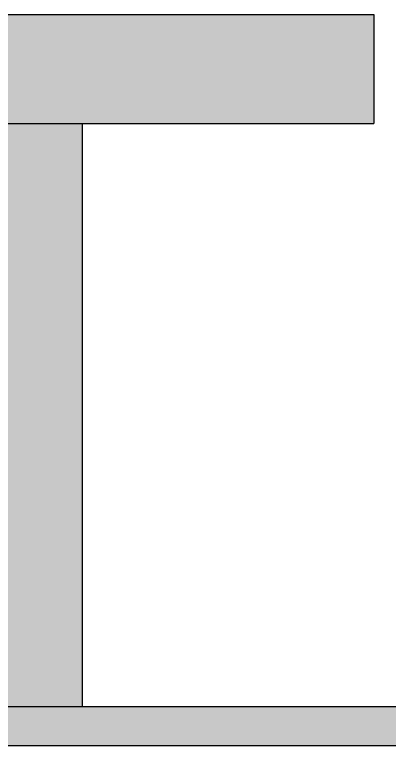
# Model space of a CAD drawing. Header units: millimetres. Extents: x 3409 to 3822, y 896 to 1108.
# Drawn here: x 3442.271 to 3444.2, y 1034.878 to 1038.638 of the extents above; entities that cross this region are included whole.
import ezdxf

# ---------------------------------------------------------------- set-up
doc = ezdxf.new("R2010")
doc.units = ezdxf.units.MM
for name, color, linetype in [('a-epipla', 8, 'Continuous'), ('a-toixoi', 5, 'Continuous'), ('toixoi_provolh', 150, 'Continuous')]:
    doc.layers.add(name, color=color, linetype=linetype)

msp = doc.modelspace()

# ---------------------------------------------------------------- hatches: boundary and pattern name
at = {"layer": 'a-epipla', "true_color": 0xc7c8ca}
h = msp.add_hatch(color=9, dxfattribs=at)
h.dxf.hatch_style = 1
h.paths.add_polyline_path([(3444.1192, 1038.0776), (3444.1192, 1038.6376), (3432.0192, 1038.6376), (3432.0192, 1038.0776)])
h = msp.add_hatch(color=9, dxfattribs=at)
h.dxf.hatch_style = 1
h.paths.add_polyline_path([(3478.5192, 1035.0776), (3412.7192, 1035.0776), (3412.7192, 1034.8776), (3478.5192, 1034.8776)])
at = {"layer": 'toixoi_provolh', "true_color": 0xa7a8aa}
h = msp.add_hatch(color=253, dxfattribs=at)
h.dxf.hatch_style = 1
h.paths.add_polyline_path([(3432.4192, 1038.0776), (3432.4192, 1037.6776), (3435.4192, 1037.6776), (3435.4192, 1038.0776)])
h.paths.add_polyline_path([(3432.4192, 1038.0776), (3432.0192, 1038.0776), (3432.0192, 1035.0776), (3432.4192, 1035.0776)])
h.paths.add_polyline_path([(3438.8192, 1037.6776), (3438.8192, 1038.0776), (3435.8192, 1038.0776), (3435.8192, 1037.6776)])
h.paths.add_polyline_path([(3435.4192, 1035.0776), (3435.8192, 1035.0776), (3435.8192, 1038.0776), (3435.4192, 1038.0776)])
h.paths.add_polyline_path([(3439.2192, 1038.0776), (3439.2192, 1037.6776), (3442.2192, 1037.6776), (3442.2192, 1038.0776)])
h.paths.add_polyline_path([(3438.8192, 1035.0776), (3439.2192, 1035.0776), (3439.2192, 1038.0776), (3438.8192, 1038.0776)])
h.paths.add_polyline_path([(3442.2192, 1035.0776), (3442.6192, 1035.0776), (3442.6192, 1038.0776), (3442.2192, 1038.0776)])

# ---------------------------------------------------------------- linework, layer by layer
at = {"layer": 'a-toixoi'}
for p, q in [((3432.0192, 1038.6376), (3444.1192, 1038.6376)), ((3444.1192, 1038.6376), (3444.1192, 1038.0776)), ((3432.0192, 1038.0776), (3444.1192, 1038.0776)), ((3412.7192, 1035.0776), (3478.5192, 1035.0776)), ((3412.1192, 1034.8776), (3479.1192, 1034.8776))]:
    msp.add_line(p, q, dxfattribs=at)
at = {"layer": 'toixoi_provolh'}
msp.add_line((3442.6192, 1038.0776), (3442.6192, 1035.0776), dxfattribs=at)

doc.saveas('drawing.dxf')
